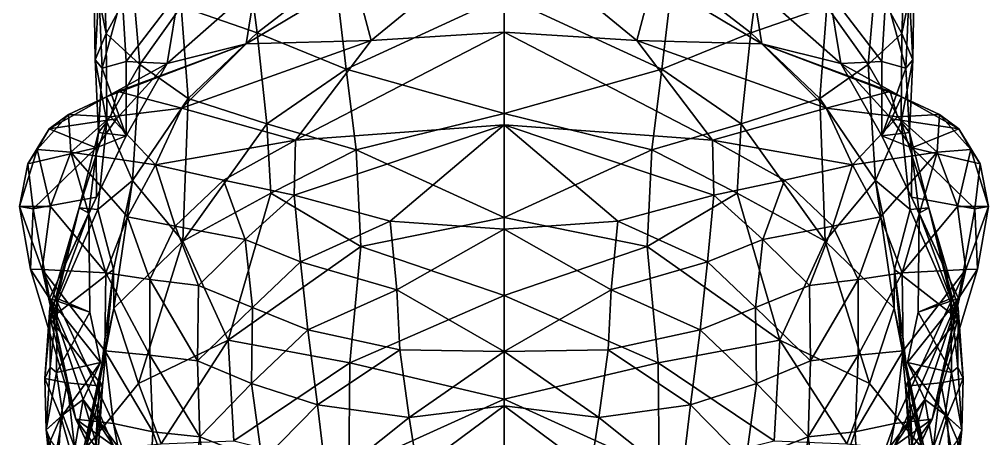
# Model space of a CAD drawing. Extents: x -1.6 to 1.6, y -9.4 to 16.4.
# Drawn here: x -0.294 to 0.294, y -8.883 to -8.629 of the extents above; entities that cross this region are included whole.
import ezdxf

# ---------------------------------------------------------------- set-up
doc = ezdxf.new("R2010")
doc.units = 0
doc.layers.add('DIPLODOC$LWO', color=1, linetype='CONTINUOUS')

msp = doc.modelspace()

# ---------------------------------------------------------------- linework, layer by layer
at = {"layer": 'DIPLODOC$LWO'}
for points in [[(-0.09047, -8.60418, 8.97011), (0, -8.57554, 8.91223), (-0.0805, -8.6416, 8.93627)], [(0, -8.63651, 8.89728), (-0.0805, -8.6416, 8.93627), (0, -8.57554, 8.91223)], [(0, -8.57554, 8.91223), (0.09047, -8.60418, 8.97011), (0.0805, -8.6416, 8.93627)], [(0.0805, -8.6416, 8.93627), (0, -8.63651, 8.89728), (0, -8.57554, 8.91223)], [(-0.19569, -8.62095, 9.33111), (-0.1496, -8.6369, 9.3812), (-0.1569, -8.58115, 9.3777)], [(-0.1569, -8.58115, 9.3777), (-0.1496, -8.6369, 9.3812), (-0.10245, -8.60057, 9.4181)], [(0.1496, -8.6369, 9.3812), (0.1569, -8.58115, 9.3777), (0.10245, -8.60057, 9.4181)], [(0.1496, -8.6369, 9.3812), (0.19569, -8.62095, 9.33111), (0.1569, -8.58115, 9.3777)], [(-0.24276, -8.59711, 9.25503), (-0.24864, -8.60086, 9.21632), (-0.24117, -8.63735, 9.23534)], [(-0.24276, -8.59711, 9.25503), (-0.24117, -8.63735, 9.23534), (-0.22495, -8.6076, 9.28837)], [(-0.1496, -8.6369, 9.3812), (-0.09561, -8.65886, 9.4215), (-0.10245, -8.60057, 9.4181)], [(-0.10245, -8.60057, 9.4181), (-0.09561, -8.65886, 9.4215), (0, -8.61469, 9.44624)], [(0.09561, -8.65886, 9.4215), (0.10245, -8.60057, 9.4181), (0, -8.61469, 9.44624)], [(0.09561, -8.65886, 9.4215), (0.1496, -8.6369, 9.3812), (0.10245, -8.60057, 9.4181)], [(0.24117, -8.63735, 9.23534), (0.24276, -8.59711, 9.25503), (0.22495, -8.6076, 9.28837)], [(0.24864, -8.60086, 9.21632), (0.24276, -8.59711, 9.25503), (0.24117, -8.63735, 9.23534)], [(-0.2479, -8.65315, 9.19035), (-0.24117, -8.63735, 9.23534), (-0.24864, -8.60086, 9.21632)], [(-0.24864, -8.60086, 9.21632), (-0.24567, -8.61152, 9.17125), (-0.2479, -8.65315, 9.19035)], [(-0.15072, -8.60826, 9.01284), (-0.09047, -8.60418, 8.97011), (-0.15635, -8.64353, 8.98093)], [(-0.0805, -8.6416, 8.93627), (-0.15635, -8.64353, 8.98093), (-0.09047, -8.60418, 8.97011)], [(0.15635, -8.64353, 8.98093), (0.0805, -8.6416, 8.93627), (0.09047, -8.60418, 8.97011)], [(0.09047, -8.60418, 8.97011), (0.15072, -8.60826, 9.01284), (0.15635, -8.64353, 8.98093)], [(0.24117, -8.63735, 9.23534), (0.2479, -8.65315, 9.19035), (0.24864, -8.60086, 9.21632)], [(0.24567, -8.61152, 9.17125), (0.24864, -8.60086, 9.21632), (0.2479, -8.65315, 9.19035)], [(-0.2436, -8.65835, 9.14646), (-0.2479, -8.65315, 9.19035), (-0.24567, -8.61152, 9.17125)], [(-0.24567, -8.61152, 9.17125), (-0.23145, -8.61407, 9.12729), (-0.2436, -8.65835, 9.14646)], [(-0.24117, -8.63735, 9.23534), (-0.22065, -8.6561, 9.27614), (-0.22495, -8.6076, 9.28837)], [(-0.22495, -8.6076, 9.28837), (-0.22065, -8.6561, 9.27614), (-0.19569, -8.62095, 9.33111)], [(-0.19701, -8.61245, 9.06806), (-0.15072, -8.60826, 9.01284), (-0.20412, -8.65538, 9.04587)], [(-0.15635, -8.64353, 8.98093), (-0.20412, -8.65538, 9.04587), (-0.15072, -8.60826, 9.01284)], [(0.15072, -8.60826, 9.01284), (0.19701, -8.61245, 9.06806), (0.20412, -8.65538, 9.04587)], [(0.20412, -8.65538, 9.04587), (0.15635, -8.64353, 8.98093), (0.15072, -8.60826, 9.01284)], [(0.22065, -8.6561, 9.27614), (0.22495, -8.6076, 9.28837), (0.19569, -8.62095, 9.33111)], [(0.22065, -8.6561, 9.27614), (0.24117, -8.63735, 9.23534), (0.22495, -8.6076, 9.28837)], [(0.23145, -8.61407, 9.12729), (0.24567, -8.61152, 9.17125), (0.2436, -8.65835, 9.14646)], [(0.2479, -8.65315, 9.19035), (0.2436, -8.65835, 9.14646), (0.24567, -8.61152, 9.17125)], [(-0.22908, -8.65424, 9.10487), (-0.2436, -8.65835, 9.14646), (-0.23145, -8.61407, 9.12729)], [(-0.23145, -8.61407, 9.12729), (-0.19701, -8.61245, 9.06806), (-0.22908, -8.65424, 9.10487)], [(-0.20412, -8.65538, 9.04587), (-0.22908, -8.65424, 9.10487), (-0.19701, -8.61245, 9.06806)], [(-0.09561, -8.65886, 9.4215), (0, -8.6858, 9.45285), (0, -8.61469, 9.44624)], [(0, -8.6858, 9.45285), (0.09561, -8.65886, 9.4215), (0, -8.61469, 9.44624)], [(0.19701, -8.61245, 9.06806), (0.23145, -8.61407, 9.12729), (0.22908, -8.65424, 9.10487)], [(0.22908, -8.65424, 9.10487), (0.20412, -8.65538, 9.04587), (0.19701, -8.61245, 9.06806)], [(0.2436, -8.65835, 9.14646), (0.22908, -8.65424, 9.10487), (0.23145, -8.61407, 9.12729)], [(-0.22065, -8.6561, 9.27614), (-0.19146, -8.67661, 9.32854), (-0.19569, -8.62095, 9.33111)], [(-0.19569, -8.62095, 9.33111), (-0.19146, -8.67661, 9.32854), (-0.1496, -8.6369, 9.3812)], [(0.19146, -8.67661, 9.32854), (0.19569, -8.62095, 9.33111), (0.1496, -8.6369, 9.3812)], [(0.19146, -8.67661, 9.32854), (0.22065, -8.6561, 9.27614), (0.19569, -8.62095, 9.33111)], [(-0.24117, -8.63735, 9.23534), (-0.2479, -8.65315, 9.19035), (-0.24066, -8.69083, 9.21633)], [(-0.24117, -8.63735, 9.23534), (-0.24066, -8.69083, 9.21633), (-0.22065, -8.6561, 9.27614)], [(-0.15635, -8.64353, 8.98093), (-0.0805, -8.6416, 8.93627), (-0.19521, -8.68251, 8.92759)], [(-0.12638, -8.70192, 8.89357), (-0.19521, -8.68251, 8.92759), (-0.0805, -8.6416, 8.93627)], [(-0.19146, -8.67661, 9.32854), (-0.14376, -8.6921, 9.38561), (-0.1496, -8.6369, 9.3812)], [(-0.1496, -8.6369, 9.3812), (-0.14376, -8.6921, 9.38561), (-0.09561, -8.65886, 9.4215)], [(-0.0805, -8.6416, 8.93627), (0, -8.63651, 8.89728), (-0.12638, -8.70192, 8.89357)], [(0, -8.69263, 8.90328), (-0.12638, -8.70192, 8.89357), (0, -8.63651, 8.89728)], [(0, -8.63651, 8.89728), (0.0805, -8.6416, 8.93627), (0.12638, -8.70192, 8.89357)], [(0.12638, -8.70192, 8.89357), (0, -8.69263, 8.90328), (0, -8.63651, 8.89728)], [(0.0805, -8.6416, 8.93627), (0.15635, -8.64353, 8.98093), (0.19521, -8.68251, 8.92759)], [(0.19521, -8.68251, 8.92759), (0.12638, -8.70192, 8.89357), (0.0805, -8.6416, 8.93627)], [(0.14376, -8.6921, 9.38561), (0.1496, -8.6369, 9.3812), (0.09561, -8.65886, 9.4215)], [(0.14376, -8.6921, 9.38561), (0.19146, -8.67661, 9.32854), (0.1496, -8.6369, 9.3812)], [(0.24066, -8.69083, 9.21633), (0.24117, -8.63735, 9.23534), (0.22065, -8.6561, 9.27614)], [(0.2479, -8.65315, 9.19035), (0.24117, -8.63735, 9.23534), (0.24066, -8.69083, 9.21633)], [(-0.20412, -8.65538, 9.04587), (-0.15635, -8.64353, 8.98093), (-0.24084, -8.67567, 9.0169)], [(-0.23403, -8.67238, 8.97083), (-0.24084, -8.67567, 9.0169), (-0.15635, -8.64353, 8.98093)], [(-0.19521, -8.68251, 8.92759), (-0.23403, -8.67238, 8.97083), (-0.15635, -8.64353, 8.98093)], [(0.15635, -8.64353, 8.98093), (0.20412, -8.65538, 9.04587), (0.24084, -8.67567, 9.0169)], [(0.23403, -8.67238, 8.97083), (0.19521, -8.68251, 8.92759), (0.15635, -8.64353, 8.98093)], [(0.24084, -8.67567, 9.0169), (0.23403, -8.67238, 8.97083), (0.15635, -8.64353, 8.98093)], [(-0.24583, -8.69737, 9.16564), (-0.24066, -8.69083, 9.21633), (-0.2479, -8.65315, 9.19035)], [(-0.2479, -8.65315, 9.19035), (-0.2436, -8.65835, 9.14646), (-0.24583, -8.69737, 9.16564)], [(0.24066, -8.69083, 9.21633), (0.24583, -8.69737, 9.16564), (0.2479, -8.65315, 9.19035)], [(0.2436, -8.65835, 9.14646), (0.2479, -8.65315, 9.19035), (0.24583, -8.69737, 9.16564)], [(-0.22893, -8.69935, 9.11021), (-0.24583, -8.69737, 9.16564), (-0.2436, -8.65835, 9.14646)], [(-0.2436, -8.65835, 9.14646), (-0.22908, -8.65424, 9.10487), (-0.22893, -8.69935, 9.11021)], [(-0.24084, -8.67567, 9.0169), (-0.23491, -8.68904, 9.05986), (-0.20412, -8.65538, 9.04587)], [(-0.24066, -8.69083, 9.21633), (-0.22509, -8.7263, 9.26954), (-0.22065, -8.6561, 9.27614)], [(-0.23491, -8.68904, 9.05986), (-0.22893, -8.69935, 9.11021), (-0.20412, -8.65538, 9.04587)], [(-0.22908, -8.65424, 9.10487), (-0.20412, -8.65538, 9.04587), (-0.22893, -8.69935, 9.11021)], [(-0.22065, -8.6561, 9.27614), (-0.22509, -8.7263, 9.26954), (-0.19146, -8.67661, 9.32854)], [(-0.14376, -8.6921, 9.38561), (-0.08951, -8.70782, 9.42428), (-0.09561, -8.65886, 9.4215)], [(-0.09561, -8.65886, 9.4215), (-0.08951, -8.70782, 9.42428), (0, -8.6858, 9.45285)], [(0.08951, -8.70782, 9.42428), (0.09561, -8.65886, 9.4215), (0, -8.6858, 9.45285)], [(0.08951, -8.70782, 9.42428), (0.14376, -8.6921, 9.38561), (0.09561, -8.65886, 9.4215)], [(0.22509, -8.7263, 9.26954), (0.22065, -8.6561, 9.27614), (0.19146, -8.67661, 9.32854)], [(0.20412, -8.65538, 9.04587), (0.22908, -8.65424, 9.10487), (0.22893, -8.69935, 9.11021)], [(0.23491, -8.68904, 9.05986), (0.24084, -8.67567, 9.0169), (0.20412, -8.65538, 9.04587)], [(0.22893, -8.69935, 9.11021), (0.23491, -8.68904, 9.05986), (0.20412, -8.65538, 9.04587)], [(0.22509, -8.7263, 9.26954), (0.24066, -8.69083, 9.21633), (0.22065, -8.6561, 9.27614)], [(0.22908, -8.65424, 9.10487), (0.2436, -8.65835, 9.14646), (0.22893, -8.69935, 9.11021)], [(0.24583, -8.69737, 9.16564), (0.22893, -8.69935, 9.11021), (0.2436, -8.65835, 9.14646)], [(-0.26406, -8.68631, 8.98394), (-0.27573, -8.69507, 9.03679), (-0.24084, -8.67567, 9.0169)], [(-0.27573, -8.69507, 9.03679), (-0.23491, -8.68904, 9.05986), (-0.24084, -8.67567, 9.0169)], [(-0.23403, -8.67238, 8.97083), (-0.26406, -8.68631, 8.98394), (-0.24084, -8.67567, 9.0169)], [(-0.23403, -8.67238, 8.97083), (-0.23859, -8.68775, 8.93591), (-0.26406, -8.68631, 8.98394)], [(-0.23859, -8.68775, 8.93591), (-0.23403, -8.67238, 8.97083), (-0.19521, -8.68251, 8.92759)], [(-0.22509, -8.7263, 9.26954), (-0.19464, -8.76313, 9.34387), (-0.19146, -8.67661, 9.32854)], [(-0.19146, -8.67661, 9.32854), (-0.19464, -8.76313, 9.34387), (-0.14376, -8.6921, 9.38561)], [(0.19464, -8.76313, 9.34387), (0.19146, -8.67661, 9.32854), (0.14376, -8.6921, 9.38561)], [(0.19464, -8.76313, 9.34387), (0.22509, -8.7263, 9.26954), (0.19146, -8.67661, 9.32854)], [(0.23403, -8.67238, 8.97083), (0.23859, -8.68775, 8.93591), (0.19521, -8.68251, 8.92759)], [(0.26406, -8.68631, 8.98394), (0.23403, -8.67238, 8.97083), (0.24084, -8.67567, 9.0169)], [(0.23859, -8.68775, 8.93591), (0.23403, -8.67238, 8.97083), (0.26406, -8.68631, 8.98394)], [(0.23491, -8.68904, 9.05986), (0.27573, -8.69507, 9.03679), (0.24084, -8.67567, 9.0169)], [(0.27573, -8.69507, 9.03679), (0.26406, -8.68631, 8.98394), (0.24084, -8.67567, 9.0169)], [(-0.19521, -8.68251, 8.92759), (-0.21132, -8.7168, 8.88104), (-0.23859, -8.68775, 8.93591)], [(-0.19521, -8.68251, 8.92759), (-0.12638, -8.70192, 8.89357), (-0.21132, -8.7168, 8.88104)], [(0.12638, -8.70192, 8.89357), (0.19521, -8.68251, 8.92759), (0.21132, -8.7168, 8.88104)], [(0.21132, -8.7168, 8.88104), (0.19521, -8.68251, 8.92759), (0.23859, -8.68775, 8.93591)], [(-0.28297, -8.70763, 9.0007), (-0.26406, -8.68631, 8.98394), (-0.26262, -8.70919, 8.94878)], [(-0.28297, -8.70763, 9.0007), (-0.27573, -8.69507, 9.03679), (-0.26406, -8.68631, 8.98394)], [(-0.26406, -8.68631, 8.98394), (-0.23859, -8.68775, 8.93591), (-0.26262, -8.70919, 8.94878)], [(-0.26262, -8.70919, 8.94878), (-0.23859, -8.68775, 8.93591), (-0.21132, -8.7168, 8.88104)], [(-0.08951, -8.70782, 9.42428), (0, -8.74872, 9.4573), (0, -8.6858, 9.45285)], [(0, -8.74872, 9.4573), (0.08951, -8.70782, 9.42428), (0, -8.6858, 9.45285)], [(0.23859, -8.68775, 8.93591), (0.26262, -8.70919, 8.94878), (0.21132, -8.7168, 8.88104)], [(0.23859, -8.68775, 8.93591), (0.26406, -8.68631, 8.98394), (0.26262, -8.70919, 8.94878)], [(0.26406, -8.68631, 8.98394), (0.28297, -8.70763, 9.0007), (0.26262, -8.70919, 8.94878)], [(0.27573, -8.69507, 9.03679), (0.28297, -8.70763, 9.0007), (0.26406, -8.68631, 8.98394)], [(-0.23491, -8.68904, 9.05986), (-0.27573, -8.69507, 9.03679), (-0.24723, -8.70663, 9.07654)], [(-0.24617, -8.74399, 9.22109), (-0.24066, -8.69083, 9.21633), (-0.25751, -8.74299, 9.18085)], [(-0.24066, -8.69083, 9.21633), (-0.24583, -8.69737, 9.16564), (-0.25751, -8.74299, 9.18085)], [(-0.23491, -8.68904, 9.05986), (-0.24723, -8.70663, 9.07654), (-0.22893, -8.69935, 9.11021)], [(-0.22509, -8.7263, 9.26954), (-0.24066, -8.69083, 9.21633), (-0.24617, -8.74399, 9.22109)], [(-0.19464, -8.76313, 9.34387), (-0.14141, -8.73406, 9.39633), (-0.14376, -8.6921, 9.38561)], [(-0.14376, -8.6921, 9.38561), (-0.14141, -8.73406, 9.39633), (-0.08951, -8.70782, 9.42428)], [(-0.06896, -8.75104, 8.8934), (-0.12719, -8.73527, 8.85826), (0, -8.69263, 8.90328)], [(-0.12638, -8.70192, 8.89357), (0, -8.69263, 8.90328), (-0.12719, -8.73527, 8.85826)], [(0, -8.75589, 8.88693), (-0.06896, -8.75104, 8.8934), (0, -8.69263, 8.90328)], [(0.06896, -8.75104, 8.8934), (0, -8.75589, 8.88693), (0, -8.69263, 8.90328)], [(0.12719, -8.73527, 8.85826), (0.06896, -8.75104, 8.8934), (0, -8.69263, 8.90328)], [(0, -8.69263, 8.90328), (0.12638, -8.70192, 8.89357), (0.12719, -8.73527, 8.85826)], [(0.14141, -8.73406, 9.39633), (0.14376, -8.6921, 9.38561), (0.08951, -8.70782, 9.42428)], [(0.14141, -8.73406, 9.39633), (0.19464, -8.76313, 9.34387), (0.14376, -8.6921, 9.38561)], [(0.24066, -8.69083, 9.21633), (0.22509, -8.7263, 9.26954), (0.24617, -8.74399, 9.22109)], [(0.24723, -8.70663, 9.07654), (0.23491, -8.68904, 9.05986), (0.22893, -8.69935, 9.11021)], [(0.27573, -8.69507, 9.03679), (0.23491, -8.68904, 9.05986), (0.24723, -8.70663, 9.07654)], [(0.24066, -8.69083, 9.21633), (0.24617, -8.74399, 9.22109), (0.25751, -8.74299, 9.18085)], [(0.24583, -8.69737, 9.16564), (0.24066, -8.69083, 9.21633), (0.25751, -8.74299, 9.18085)], [(-0.27573, -8.69507, 9.03679), (-0.28297, -8.70763, 9.0007), (-0.28864, -8.71619, 9.05071)], [(-0.24723, -8.70663, 9.07654), (-0.27573, -8.69507, 9.03679), (-0.28864, -8.71619, 9.05071)], [(-0.25751, -8.74299, 9.18085), (-0.24583, -8.69737, 9.16564), (-0.25165, -8.74607, 9.13585)], [(-0.24583, -8.69737, 9.16564), (-0.22893, -8.69935, 9.11021), (-0.25165, -8.74607, 9.13585)], [(-0.22893, -8.69935, 9.11021), (-0.24705, -8.73652, 9.10389), (-0.25165, -8.74607, 9.13585)], [(-0.24723, -8.70663, 9.07654), (-0.24705, -8.73652, 9.10389), (-0.22893, -8.69935, 9.11021)], [(0.22893, -8.69935, 9.11021), (0.24583, -8.69737, 9.16564), (0.25165, -8.74607, 9.13585)], [(0.24705, -8.73652, 9.10389), (0.24723, -8.70663, 9.07654), (0.22893, -8.69935, 9.11021)], [(0.24705, -8.73652, 9.10389), (0.22893, -8.69935, 9.11021), (0.25165, -8.74607, 9.13585)], [(0.24583, -8.69737, 9.16564), (0.25751, -8.74299, 9.18085), (0.25165, -8.74607, 9.13585)], [(0.27573, -8.69507, 9.03679), (0.24723, -8.70663, 9.07654), (0.28864, -8.71619, 9.05071)], [(0.28297, -8.70763, 9.0007), (0.27573, -8.69507, 9.03679), (0.28864, -8.71619, 9.05071)], [(-0.17007, -8.72625, 8.86485), (-0.21132, -8.7168, 8.88104), (-0.12638, -8.70192, 8.89357)], [(-0.12719, -8.73527, 8.85826), (-0.17007, -8.72625, 8.86485), (-0.12638, -8.70192, 8.89357)], [(0.17007, -8.72625, 8.86485), (0.12719, -8.73527, 8.85826), (0.12638, -8.70192, 8.89357)], [(0.21132, -8.7168, 8.88104), (0.17007, -8.72625, 8.86485), (0.12638, -8.70192, 8.89357)], [(-0.28297, -8.70763, 9.0007), (-0.29374, -8.74213, 9.00344), (-0.28864, -8.71619, 9.05071)], [(-0.28297, -8.70763, 9.0007), (-0.27495, -8.74206, 8.94802), (-0.29374, -8.74213, 9.00344)], [(-0.28529, -8.74353, 9.06864), (-0.24723, -8.70663, 9.07654), (-0.28864, -8.71619, 9.05071)], [(-0.24705, -8.73652, 9.10389), (-0.24723, -8.70663, 9.07654), (-0.28529, -8.74353, 9.06864)], [(-0.27495, -8.74206, 8.94802), (-0.28297, -8.70763, 9.0007), (-0.26262, -8.70919, 8.94878)], [(-0.26262, -8.70919, 8.94878), (-0.24132, -8.78238, 8.90015), (-0.27495, -8.74206, 8.94802)], [(-0.24132, -8.78238, 8.90015), (-0.26262, -8.70919, 8.94878), (-0.22826, -8.74834, 8.88756)], [(-0.21132, -8.7168, 8.88104), (-0.22826, -8.74834, 8.88756), (-0.26262, -8.70919, 8.94878)], [(-0.14141, -8.73406, 9.39633), (-0.08675, -8.76631, 9.42747), (-0.08951, -8.70782, 9.42428)], [(-0.08951, -8.70782, 9.42428), (-0.08675, -8.76631, 9.42747), (0, -8.74872, 9.4573)], [(0.08675, -8.76631, 9.42747), (0.08951, -8.70782, 9.42428), (0, -8.74872, 9.4573)], [(0.08675, -8.76631, 9.42747), (0.14141, -8.73406, 9.39633), (0.08951, -8.70782, 9.42428)], [(0.22826, -8.74834, 8.88756), (0.21132, -8.7168, 8.88104), (0.26262, -8.70919, 8.94878)], [(0.26262, -8.70919, 8.94878), (0.24132, -8.78238, 8.90015), (0.22826, -8.74834, 8.88756)], [(0.24132, -8.78238, 8.90015), (0.26262, -8.70919, 8.94878), (0.27495, -8.74206, 8.94802)], [(0.24723, -8.70663, 9.07654), (0.24705, -8.73652, 9.10389), (0.28529, -8.74353, 9.06864)], [(0.24723, -8.70663, 9.07654), (0.28529, -8.74353, 9.06864), (0.28864, -8.71619, 9.05071)], [(0.28297, -8.70763, 9.0007), (0.27495, -8.74206, 8.94802), (0.26262, -8.70919, 8.94878)], [(0.27495, -8.74206, 8.94802), (0.28297, -8.70763, 9.0007), (0.29374, -8.74213, 9.00344)], [(0.29374, -8.74213, 9.00344), (0.28297, -8.70763, 9.0007), (0.28864, -8.71619, 9.05071)], [(-0.29374, -8.74213, 9.00344), (-0.28529, -8.74353, 9.06864), (-0.28864, -8.71619, 9.05071)], [(-0.19938, -8.75405, 8.86625), (-0.22826, -8.74834, 8.88756), (-0.21132, -8.7168, 8.88104)], [(-0.17007, -8.72625, 8.86485), (-0.19938, -8.75405, 8.86625), (-0.21132, -8.7168, 8.88104)], [(0.19938, -8.75405, 8.86625), (0.17007, -8.72625, 8.86485), (0.21132, -8.7168, 8.88104)], [(0.22826, -8.74834, 8.88756), (0.19938, -8.75405, 8.86625), (0.21132, -8.7168, 8.88104)], [(0.28529, -8.74353, 9.06864), (0.29374, -8.74213, 9.00344), (0.28864, -8.71619, 9.05071)], [(-0.23661, -8.78035, 9.24874), (-0.22509, -8.7263, 9.26954), (-0.24617, -8.74399, 9.22109)], [(-0.23657, -8.80383, 9.30205), (-0.22509, -8.7263, 9.26954), (-0.23661, -8.78035, 9.24874)], [(-0.23657, -8.80383, 9.30205), (-0.19464, -8.76313, 9.34387), (-0.22509, -8.7263, 9.26954)], [(-0.17007, -8.72625, 8.86485), (-0.15683, -8.76203, 8.85397), (-0.19938, -8.75405, 8.86625)], [(-0.15683, -8.76203, 8.85397), (-0.17007, -8.72625, 8.86485), (-0.12719, -8.73527, 8.85826)], [(0.17007, -8.72625, 8.86485), (0.15683, -8.76203, 8.85397), (0.12719, -8.73527, 8.85826)], [(0.15683, -8.76203, 8.85397), (0.17007, -8.72625, 8.86485), (0.19938, -8.75405, 8.86625)], [(0.19464, -8.76313, 9.34387), (0.23657, -8.80383, 9.30205), (0.22509, -8.7263, 9.26954)], [(0.22509, -8.7263, 9.26954), (0.23661, -8.78035, 9.24874), (0.24617, -8.74399, 9.22109)], [(0.22509, -8.7263, 9.26954), (0.23657, -8.80383, 9.30205), (0.23661, -8.78035, 9.24874)], [(-0.16729, -8.82305, 9.3901), (-0.14141, -8.73406, 9.39633), (-0.19464, -8.76313, 9.34387)], [(-0.14141, -8.73406, 9.39633), (-0.16729, -8.82305, 9.3901), (-0.08675, -8.76631, 9.42747)], [(-0.12327, -8.77557, 8.84721), (-0.15683, -8.76203, 8.85397), (-0.12719, -8.73527, 8.85826)], [(-0.06896, -8.75104, 8.8934), (-0.12327, -8.77557, 8.84721), (-0.12719, -8.73527, 8.85826)], [(0.12327, -8.77557, 8.84721), (0.06896, -8.75104, 8.8934), (0.12719, -8.73527, 8.85826)], [(0.16729, -8.82305, 9.3901), (0.14141, -8.73406, 9.39633), (0.08675, -8.76631, 9.42747)], [(0.15683, -8.76203, 8.85397), (0.12327, -8.77557, 8.84721), (0.12719, -8.73527, 8.85826)], [(0.14141, -8.73406, 9.39633), (0.16729, -8.82305, 9.3901), (0.19464, -8.76313, 9.34387)], [(-0.24705, -8.73652, 9.10389), (-0.28529, -8.74353, 9.06864), (-0.27554, -8.79792, 9.09745)], [(-0.27554, -8.79792, 9.09745), (-0.25165, -8.74607, 9.13585), (-0.24705, -8.73652, 9.10389)], [(0.28529, -8.74353, 9.06864), (0.24705, -8.73652, 9.10389), (0.27554, -8.79792, 9.09745)], [(0.25165, -8.74607, 9.13585), (0.27554, -8.79792, 9.09745), (0.24705, -8.73652, 9.10389)], [(-0.29374, -8.74213, 9.00344), (-0.27495, -8.74206, 8.94802), (-0.27986, -8.78029, 8.9537)], [(-0.28709, -8.78015, 9.02721), (-0.29374, -8.74213, 9.00344), (-0.27986, -8.78029, 8.9537)], [(-0.28529, -8.74353, 9.06864), (-0.29374, -8.74213, 9.00344), (-0.28709, -8.78015, 9.02721)], [(-0.28529, -8.74353, 9.06864), (-0.28709, -8.78015, 9.02721), (-0.27554, -8.79792, 9.09745)], [(-0.27986, -8.78029, 8.9537), (-0.27495, -8.74206, 8.94802), (-0.24132, -8.78238, 8.90015)], [(-0.25101, -8.80614, 9.14064), (-0.25165, -8.74607, 9.13585), (-0.27554, -8.79792, 9.09745)], [(-0.27077, -8.79785, 9.1685), (-0.27535, -8.80361, 9.19007), (-0.25751, -8.74299, 9.18085)], [(-0.27512, -8.81028, 9.21336), (-0.25751, -8.74299, 9.18085), (-0.27535, -8.80361, 9.19007)], [(-0.24617, -8.74399, 9.22109), (-0.25751, -8.74299, 9.18085), (-0.27512, -8.81028, 9.21336)], [(-0.23661, -8.78035, 9.24874), (-0.24617, -8.74399, 9.22109), (-0.27512, -8.81028, 9.21336)], [(-0.25751, -8.74299, 9.18085), (-0.25165, -8.74607, 9.13585), (-0.27077, -8.79785, 9.1685)], [(-0.25101, -8.80614, 9.14064), (-0.27077, -8.79785, 9.1685), (-0.25165, -8.74607, 9.13585)], [(0.24617, -8.74399, 9.22109), (0.23661, -8.78035, 9.24874), (0.27512, -8.81028, 9.21336)], [(0.27495, -8.74206, 8.94802), (0.27986, -8.78029, 8.9537), (0.24132, -8.78238, 8.90015)], [(0.25751, -8.74299, 9.18085), (0.24617, -8.74399, 9.22109), (0.27512, -8.81028, 9.21336)], [(0.25165, -8.74607, 9.13585), (0.25101, -8.80614, 9.14064), (0.27554, -8.79792, 9.09745)], [(0.27077, -8.79785, 9.1685), (0.25101, -8.80614, 9.14064), (0.25165, -8.74607, 9.13585)], [(0.25165, -8.74607, 9.13585), (0.25751, -8.74299, 9.18085), (0.27077, -8.79785, 9.1685)], [(0.27535, -8.80361, 9.19007), (0.27077, -8.79785, 9.1685), (0.25751, -8.74299, 9.18085)], [(0.25751, -8.74299, 9.18085), (0.27512, -8.81028, 9.21336), (0.27535, -8.80361, 9.19007)], [(0.27495, -8.74206, 8.94802), (0.29374, -8.74213, 9.00344), (0.27986, -8.78029, 8.9537)], [(0.28709, -8.78015, 9.02721), (0.28529, -8.74353, 9.06864), (0.27554, -8.79792, 9.09745)], [(0.29374, -8.74213, 9.00344), (0.28709, -8.78015, 9.02721), (0.27986, -8.78029, 8.9537)], [(0.29374, -8.74213, 9.00344), (0.28529, -8.74353, 9.06864), (0.28709, -8.78015, 9.02721)], [(-0.22826, -8.74834, 8.88756), (-0.21458, -8.78633, 8.87508), (-0.24132, -8.78238, 8.90015)], [(-0.21458, -8.78633, 8.87508), (-0.22826, -8.74834, 8.88756), (-0.19938, -8.75405, 8.86625)], [(-0.06896, -8.75104, 8.8934), (-0.06486, -8.79256, 8.88609), (-0.12327, -8.77557, 8.84721)], [(-0.08675, -8.76631, 9.42747), (0, -8.79601, 9.45771), (0, -8.74872, 9.4573)], [(-0.06486, -8.79256, 8.88609), (-0.06896, -8.75104, 8.8934), (0, -8.75589, 8.88693)], [(0, -8.79601, 9.45771), (0.08675, -8.76631, 9.42747), (0, -8.74872, 9.4573)], [(0.06896, -8.75104, 8.8934), (0.06486, -8.79256, 8.88609), (0, -8.75589, 8.88693)], [(0.06486, -8.79256, 8.88609), (0.06896, -8.75104, 8.8934), (0.12327, -8.77557, 8.84721)], [(0.22826, -8.74834, 8.88756), (0.21458, -8.78633, 8.87508), (0.19938, -8.75405, 8.86625)], [(0.21458, -8.78633, 8.87508), (0.22826, -8.74834, 8.88756), (0.24132, -8.78238, 8.90015)], [(-0.21458, -8.78633, 8.87508), (-0.19938, -8.75405, 8.86625), (-0.18524, -8.79002, 8.85738)], [(-0.19938, -8.75405, 8.86625), (-0.15683, -8.76203, 8.85397), (-0.18524, -8.79002, 8.85738)], [(0, -8.83009, 8.87618), (-0.06486, -8.79256, 8.88609), (0, -8.75589, 8.88693)], [(0.06486, -8.79256, 8.88609), (0, -8.83009, 8.87618), (0, -8.75589, 8.88693)], [(0.15683, -8.76203, 8.85397), (0.19938, -8.75405, 8.86625), (0.18524, -8.79002, 8.85738)], [(0.19938, -8.75405, 8.86625), (0.21458, -8.78633, 8.87508), (0.18524, -8.79002, 8.85738)], [(-0.2215, -8.84943, 9.36099), (-0.19464, -8.76313, 9.34387), (-0.23657, -8.80383, 9.30205)], [(-0.16729, -8.82305, 9.3901), (-0.19464, -8.76313, 9.34387), (-0.2215, -8.84943, 9.36099)], [(-0.15683, -8.76203, 8.85397), (-0.15243, -8.80337, 8.84676), (-0.18524, -8.79002, 8.85738)], [(-0.15243, -8.80337, 8.84676), (-0.15683, -8.76203, 8.85397), (-0.12327, -8.77557, 8.84721)], [(0.15683, -8.76203, 8.85397), (0.15243, -8.80337, 8.84676), (0.12327, -8.77557, 8.84721)], [(0.15243, -8.80337, 8.84676), (0.15683, -8.76203, 8.85397), (0.18524, -8.79002, 8.85738)], [(0.19464, -8.76313, 9.34387), (0.16729, -8.82305, 9.3901), (0.2215, -8.84943, 9.36099)], [(0.19464, -8.76313, 9.34387), (0.2215, -8.84943, 9.36099), (0.23657, -8.80383, 9.30205)], [(-0.09345, -8.8369, 9.42836), (-0.08675, -8.76631, 9.42747), (-0.16729, -8.82305, 9.3901)], [(-0.08675, -8.76631, 9.42747), (-0.09345, -8.8369, 9.42836), (0, -8.79601, 9.45771)], [(0.09345, -8.8369, 9.42836), (0.08675, -8.76631, 9.42747), (0, -8.79601, 9.45771)], [(0.08675, -8.76631, 9.42747), (0.09345, -8.8369, 9.42836), (0.16729, -8.82305, 9.3901)], [(-0.15243, -8.80337, 8.84676), (-0.12327, -8.77557, 8.84721), (-0.11891, -8.81682, 8.84201)], [(-0.12327, -8.77557, 8.84721), (-0.06486, -8.79256, 8.88609), (-0.11891, -8.81682, 8.84201)], [(0.06486, -8.79256, 8.88609), (0.12327, -8.77557, 8.84721), (0.11891, -8.81682, 8.84201)], [(0.12327, -8.77557, 8.84721), (0.15243, -8.80337, 8.84676), (0.11891, -8.81682, 8.84201)], [(-0.27986, -8.78029, 8.9537), (-0.25959, -8.87092, 9.0246), (-0.28709, -8.78015, 9.02721)], [(-0.27554, -8.79792, 9.09745), (-0.28709, -8.78015, 9.02721), (-0.25959, -8.87092, 9.0246)], [(-0.23668, -8.87365, 8.90841), (-0.27986, -8.78029, 8.9537), (-0.24189, -8.82954, 8.90279)], [(-0.24132, -8.78238, 8.90015), (-0.24189, -8.82954, 8.90279), (-0.27986, -8.78029, 8.9537)], [(-0.25959, -8.87092, 9.0246), (-0.27986, -8.78029, 8.9537), (-0.23668, -8.87365, 8.90841)], [(-0.24335, -8.85101, 9.25783), (-0.23661, -8.78035, 9.24874), (-0.27512, -8.81028, 9.21336)], [(-0.24491, -8.84783, 9.29374), (-0.23661, -8.78035, 9.24874), (-0.24335, -8.85101, 9.25783)], [(-0.24491, -8.84783, 9.29374), (-0.23657, -8.80383, 9.30205), (-0.23661, -8.78035, 9.24874)], [(-0.21477, -8.83212, 8.87936), (-0.24189, -8.82954, 8.90279), (-0.24132, -8.78238, 8.90015)], [(-0.21458, -8.78633, 8.87508), (-0.21477, -8.83212, 8.87936), (-0.24132, -8.78238, 8.90015)], [(0.21477, -8.83212, 8.87936), (0.21458, -8.78633, 8.87508), (0.24132, -8.78238, 8.90015)], [(0.24189, -8.82954, 8.90279), (0.21477, -8.83212, 8.87936), (0.24132, -8.78238, 8.90015)], [(0.23657, -8.80383, 9.30205), (0.24491, -8.84783, 9.29374), (0.23661, -8.78035, 9.24874)], [(0.23661, -8.78035, 9.24874), (0.24335, -8.85101, 9.25783), (0.27512, -8.81028, 9.21336)], [(0.23661, -8.78035, 9.24874), (0.24491, -8.84783, 9.29374), (0.24335, -8.85101, 9.25783)], [(0.27986, -8.78029, 8.9537), (0.23668, -8.87365, 8.90841), (0.24189, -8.82954, 8.90279)], [(0.27986, -8.78029, 8.9537), (0.25959, -8.87092, 9.0246), (0.23668, -8.87365, 8.90841)], [(0.24189, -8.82954, 8.90279), (0.24132, -8.78238, 8.90015), (0.27986, -8.78029, 8.9537)], [(0.25959, -8.87092, 9.0246), (0.27986, -8.78029, 8.9537), (0.28709, -8.78015, 9.02721)], [(0.28709, -8.78015, 9.02721), (0.27554, -8.79792, 9.09745), (0.25959, -8.87092, 9.0246)], [(-0.21458, -8.78633, 8.87508), (-0.18576, -8.83564, 8.85991), (-0.21477, -8.83212, 8.87936)], [(-0.18576, -8.83564, 8.85991), (-0.21458, -8.78633, 8.87508), (-0.18524, -8.79002, 8.85738)], [(0.21458, -8.78633, 8.87508), (0.18576, -8.83564, 8.85991), (0.18524, -8.79002, 8.85738)], [(0.18576, -8.83564, 8.85991), (0.21458, -8.78633, 8.87508), (0.21477, -8.83212, 8.87936)], [(-0.15243, -8.80337, 8.84676), (-0.18576, -8.83564, 8.85991), (-0.18524, -8.79002, 8.85738)], [(-0.06486, -8.79256, 8.88609), (-0.06304, -8.82898, 8.88036), (-0.11891, -8.81682, 8.84201)], [(-0.06304, -8.82898, 8.88036), (-0.06486, -8.79256, 8.88609), (0, -8.83009, 8.87618)], [(0.06486, -8.79256, 8.88609), (0.06304, -8.82898, 8.88036), (0, -8.83009, 8.87618)], [(0.06304, -8.82898, 8.88036), (0.06486, -8.79256, 8.88609), (0.11891, -8.81682, 8.84201)], [(0.18576, -8.83564, 8.85991), (0.15243, -8.80337, 8.84676), (0.18524, -8.79002, 8.85738)], [(-0.23672, -8.88712, 9.08131), (-0.27554, -8.79792, 9.09745), (-0.25959, -8.87092, 9.0246)], [(-0.23672, -8.88712, 9.08131), (-0.25505, -8.85918, 9.11806), (-0.27554, -8.79792, 9.09745)], [(-0.25505, -8.85918, 9.11806), (-0.24453, -8.83671, 9.13325), (-0.27554, -8.79792, 9.09745)], [(-0.24453, -8.83671, 9.13325), (-0.25101, -8.80614, 9.14064), (-0.27554, -8.79792, 9.09745)], [(-0.27509, -8.83943, 9.17605), (-0.27535, -8.80361, 9.19007), (-0.27077, -8.79785, 9.1685)], [(-0.27077, -8.79785, 9.1685), (-0.27119, -8.8427, 9.16311), (-0.27509, -8.83943, 9.17605)], [(-0.27119, -8.8427, 9.16311), (-0.27077, -8.79785, 9.1685), (-0.25101, -8.80614, 9.14064)], [(0, -8.85898, 9.44999), (0, -8.79601, 9.45771), (-0.09345, -8.8369, 9.42836)], [(0, -8.79601, 9.45771), (0, -8.85898, 9.44999), (0.09345, -8.8369, 9.42836)], [(0.27554, -8.79792, 9.09745), (0.23672, -8.88712, 9.08131), (0.25959, -8.87092, 9.0246)], [(0.25505, -8.85918, 9.11806), (0.23672, -8.88712, 9.08131), (0.27554, -8.79792, 9.09745)], [(0.24453, -8.83671, 9.13325), (0.25505, -8.85918, 9.11806), (0.27554, -8.79792, 9.09745)], [(0.25101, -8.80614, 9.14064), (0.24453, -8.83671, 9.13325), (0.27554, -8.79792, 9.09745)], [(0.27077, -8.79785, 9.1685), (0.27119, -8.8427, 9.16311), (0.25101, -8.80614, 9.14064)], [(0.27119, -8.8427, 9.16311), (0.27077, -8.79785, 9.1685), (0.27509, -8.83943, 9.17605)], [(0.27535, -8.80361, 9.19007), (0.27509, -8.83943, 9.17605), (0.27077, -8.79785, 9.1685)], [(-0.27535, -8.80361, 9.19007), (-0.27836, -8.84638, 9.19906), (-0.27512, -8.81028, 9.21336)], [(-0.27535, -8.80361, 9.19007), (-0.27509, -8.83943, 9.17605), (-0.27836, -8.84638, 9.19906)], [(-0.24453, -8.83671, 9.13325), (-0.27119, -8.8427, 9.16311), (-0.25101, -8.80614, 9.14064)], [(-0.25514, -8.8907, 9.36643), (-0.2215, -8.84943, 9.36099), (-0.23657, -8.80383, 9.30205)], [(-0.25514, -8.8907, 9.36643), (-0.23657, -8.80383, 9.30205), (-0.24491, -8.84783, 9.29374)], [(-0.15243, -8.80337, 8.84676), (-0.15307, -8.84934, 8.84928), (-0.18576, -8.83564, 8.85991)], [(-0.15307, -8.84934, 8.84928), (-0.15243, -8.80337, 8.84676), (-0.11891, -8.81682, 8.84201)], [(0.15243, -8.80337, 8.84676), (0.15307, -8.84934, 8.84928), (0.11891, -8.81682, 8.84201)], [(0.15307, -8.84934, 8.84928), (0.15243, -8.80337, 8.84676), (0.18576, -8.83564, 8.85991)], [(0.2215, -8.84943, 9.36099), (0.25514, -8.8907, 9.36643), (0.23657, -8.80383, 9.30205)], [(0.23657, -8.80383, 9.30205), (0.25514, -8.8907, 9.36643), (0.24491, -8.84783, 9.29374)], [(0.27119, -8.8427, 9.16311), (0.24453, -8.83671, 9.13325), (0.25101, -8.80614, 9.14064)], [(0.27509, -8.83943, 9.17605), (0.27535, -8.80361, 9.19007), (0.27836, -8.84638, 9.19906)], [(0.27836, -8.84638, 9.19906), (0.27535, -8.80361, 9.19007), (0.27512, -8.81028, 9.21336)], [(-0.27836, -8.84638, 9.19906), (-0.26471, -8.84903, 9.22067), (-0.27512, -8.81028, 9.21336)], [(-0.27512, -8.81028, 9.21336), (-0.26471, -8.84903, 9.22067), (-0.24335, -8.85101, 9.25783)], [(0.26471, -8.84903, 9.22067), (0.27512, -8.81028, 9.21336), (0.24335, -8.85101, 9.25783)], [(0.26471, -8.84903, 9.22067), (0.27836, -8.84638, 9.19906), (0.27512, -8.81028, 9.21336)], [(-0.11306, -8.86235, 8.84624), (-0.15307, -8.84934, 8.84928), (-0.11891, -8.81682, 8.84201)], [(-0.06304, -8.82898, 8.88036), (-0.11306, -8.86235, 8.84624), (-0.11891, -8.81682, 8.84201)], [(0.11306, -8.86235, 8.84624), (0.06304, -8.82898, 8.88036), (0.11891, -8.81682, 8.84201)], [(0.15307, -8.84934, 8.84928), (0.11306, -8.86235, 8.84624), (0.11891, -8.81682, 8.84201)], [(-0.2215, -8.84943, 9.36099), (-0.20787, -8.88604, 9.38401), (-0.16729, -8.82305, 9.3901)], [(-0.16367, -8.88423, 9.40808), (-0.16729, -8.82305, 9.3901), (-0.20787, -8.88604, 9.38401)], [(-0.16729, -8.82305, 9.3901), (-0.16367, -8.88423, 9.40808), (-0.09345, -8.8369, 9.42836)], [(0.16367, -8.88423, 9.40808), (0.16729, -8.82305, 9.3901), (0.09345, -8.8369, 9.42836)], [(0.16729, -8.82305, 9.3901), (0.16367, -8.88423, 9.40808), (0.20787, -8.88604, 9.38401)], [(0.20787, -8.88604, 9.38401), (0.2215, -8.84943, 9.36099), (0.16729, -8.82305, 9.3901)], [(-0.24189, -8.82954, 8.90279), (-0.21292, -8.87877, 8.88435), (-0.23668, -8.87365, 8.90841)], [(-0.21292, -8.87877, 8.88435), (-0.24189, -8.82954, 8.90279), (-0.21477, -8.83212, 8.87936)], [(-0.06304, -8.82898, 8.88036), (-0.05748, -8.87009, 8.8734), (-0.11306, -8.86235, 8.84624)], [(-0.05748, -8.87009, 8.8734), (-0.06304, -8.82898, 8.88036), (0, -8.83009, 8.87618)], [(0.06304, -8.82898, 8.88036), (0.05748, -8.87009, 8.8734), (0, -8.83009, 8.87618)], [(0.05748, -8.87009, 8.8734), (0.06304, -8.82898, 8.88036), (0.11306, -8.86235, 8.84624)], [(0.21292, -8.87877, 8.88435), (0.24189, -8.82954, 8.90279), (0.23668, -8.87365, 8.90841)], [(0.24189, -8.82954, 8.90279), (0.21292, -8.87877, 8.88435), (0.21477, -8.83212, 8.87936)], [(-0.21477, -8.83212, 8.87936), (-0.18576, -8.83564, 8.85991), (-0.18432, -8.88168, 8.86681)], [(-0.21292, -8.87877, 8.88435), (-0.21477, -8.83212, 8.87936), (-0.18432, -8.88168, 8.86681)], [(-0.18576, -8.83564, 8.85991), (-0.15307, -8.84934, 8.84928), (-0.18432, -8.88168, 8.86681)], [(0, -8.86297, 8.86887), (-0.05748, -8.87009, 8.8734), (0, -8.83009, 8.87618)], [(0.05748, -8.87009, 8.8734), (0, -8.86297, 8.86887), (0, -8.83009, 8.87618)], [(0.15307, -8.84934, 8.84928), (0.18576, -8.83564, 8.85991), (0.18432, -8.88168, 8.86681)], [(0.18576, -8.83564, 8.85991), (0.21477, -8.83212, 8.87936), (0.18432, -8.88168, 8.86681)], [(0.21477, -8.83212, 8.87936), (0.21292, -8.87877, 8.88435), (0.18432, -8.88168, 8.86681)], [(-0.27836, -8.84638, 9.19906), (-0.27509, -8.83943, 9.17605), (-0.27741, -8.87748, 9.1872)], [(-0.27509, -8.83943, 9.17605), (-0.27119, -8.8427, 9.16311), (-0.27741, -8.87748, 9.1872)], [(-0.27119, -8.8427, 9.16311), (-0.24453, -8.83671, 9.13325), (-0.26735, -8.86831, 9.15608)], [(-0.26735, -8.86831, 9.15608), (-0.24453, -8.83671, 9.13325), (-0.25505, -8.85918, 9.11806)], [(-0.09415, -8.90152, 9.42783), (-0.09345, -8.8369, 9.42836), (-0.16367, -8.88423, 9.40808)], [(-0.09345, -8.8369, 9.42836), (-0.09415, -8.90152, 9.42783), (0, -8.85898, 9.44999)], [(0.09415, -8.90152, 9.42783), (0.09345, -8.8369, 9.42836), (0, -8.85898, 9.44999)], [(0.09345, -8.8369, 9.42836), (0.09415, -8.90152, 9.42783), (0.16367, -8.88423, 9.40808)], [(0.24453, -8.83671, 9.13325), (0.26735, -8.86831, 9.15608), (0.25505, -8.85918, 9.11806)], [(0.24453, -8.83671, 9.13325), (0.27119, -8.8427, 9.16311), (0.26735, -8.86831, 9.15608)], [(0.27119, -8.8427, 9.16311), (0.27509, -8.83943, 9.17605), (0.27741, -8.87748, 9.1872)], [(0.27509, -8.83943, 9.17605), (0.27836, -8.84638, 9.19906), (0.27741, -8.87748, 9.1872)], [(-0.26858, -8.86951, 9.21344), (-0.27836, -8.84638, 9.19906), (-0.27741, -8.87748, 9.1872)], [(-0.27836, -8.84638, 9.19906), (-0.26858, -8.86951, 9.21344), (-0.26471, -8.84903, 9.22067)], [(-0.27119, -8.8427, 9.16311), (-0.26735, -8.86831, 9.15608), (-0.27741, -8.87748, 9.1872)], [(0.26858, -8.86951, 9.21344), (0.27836, -8.84638, 9.19906), (0.26471, -8.84903, 9.22067)], [(0.26735, -8.86831, 9.15608), (0.27119, -8.8427, 9.16311), (0.27741, -8.87748, 9.1872)], [(0.27836, -8.84638, 9.19906), (0.26858, -8.86951, 9.21344), (0.27741, -8.87748, 9.1872)], [(-0.26471, -8.84903, 9.22067), (-0.26858, -8.86951, 9.21344), (-0.25807, -8.9068, 9.23369)], [(-0.25807, -8.9068, 9.23369), (-0.24335, -8.85101, 9.25783), (-0.26471, -8.84903, 9.22067)], [(-0.25807, -8.9068, 9.23369), (-0.2467, -8.9025, 9.25795), (-0.24335, -8.85101, 9.25783)], [(-0.25739, -8.90727, 9.34366), (-0.24491, -8.84783, 9.29374), (-0.24817, -8.89569, 9.30044)], [(-0.25739, -8.90727, 9.34366), (-0.25514, -8.8907, 9.36643), (-0.24491, -8.84783, 9.29374)], [(-0.20787, -8.88604, 9.38401), (-0.2215, -8.84943, 9.36099), (-0.25514, -8.8907, 9.36643)], [(-0.24817, -8.89569, 9.30044), (-0.24491, -8.84783, 9.29374), (-0.24335, -8.85101, 9.25783)], [(-0.24817, -8.89569, 9.30044), (-0.24335, -8.85101, 9.25783), (-0.2467, -8.9025, 9.25795)], [(-0.15307, -8.84934, 8.84928), (-0.14664, -8.89646, 8.85622), (-0.18432, -8.88168, 8.86681)], [(-0.14664, -8.89646, 8.85622), (-0.15307, -8.84934, 8.84928), (-0.11306, -8.86235, 8.84624)], [(0.15307, -8.84934, 8.84928), (0.14664, -8.89646, 8.85622), (0.11306, -8.86235, 8.84624)], [(0.14664, -8.89646, 8.85622), (0.15307, -8.84934, 8.84928), (0.18432, -8.88168, 8.86681)], [(0.2215, -8.84943, 9.36099), (0.20787, -8.88604, 9.38401), (0.25514, -8.8907, 9.36643)], [(0.24491, -8.84783, 9.29374), (0.24817, -8.89569, 9.30044), (0.24335, -8.85101, 9.25783)], [(0.24335, -8.85101, 9.25783), (0.25807, -8.9068, 9.23369), (0.26471, -8.84903, 9.22067)], [(0.24335, -8.85101, 9.25783), (0.24817, -8.89569, 9.30044), (0.2467, -8.9025, 9.25795)], [(0.2467, -8.9025, 9.25795), (0.25807, -8.9068, 9.23369), (0.24335, -8.85101, 9.25783)], [(0.24491, -8.84783, 9.29374), (0.25739, -8.90727, 9.34366), (0.24817, -8.89569, 9.30044)], [(0.25514, -8.8907, 9.36643), (0.25739, -8.90727, 9.34366), (0.24491, -8.84783, 9.29374)], [(0.26858, -8.86951, 9.21344), (0.26471, -8.84903, 9.22067), (0.25807, -8.9068, 9.23369)], [(0, -8.91887, 9.43777), (0, -8.85898, 9.44999), (-0.09415, -8.90152, 9.42783)], [(0, -8.85898, 9.44999), (0, -8.91887, 9.43777), (0.09415, -8.90152, 9.42783)], [(-0.26005, -8.88836, 9.14699), (-0.26735, -8.86831, 9.15608), (-0.25505, -8.85918, 9.11806)], [(-0.24396, -8.89629, 9.12325), (-0.26005, -8.88836, 9.14699), (-0.25505, -8.85918, 9.11806)], [(-0.22691, -8.89728, 9.10276), (-0.24396, -8.89629, 9.12325), (-0.25505, -8.85918, 9.11806)], [(-0.22691, -8.89728, 9.10276), (-0.25505, -8.85918, 9.11806), (-0.23672, -8.88712, 9.08131)], [(-0.14664, -8.89646, 8.85622), (-0.11306, -8.86235, 8.84624), (-0.1073, -8.90979, 8.85116)], [(-0.11306, -8.86235, 8.84624), (-0.05748, -8.87009, 8.8734), (-0.1073, -8.90979, 8.85116)], [(-0.05252, -8.90198, 8.86228), (-0.05748, -8.87009, 8.8734), (0, -8.86297, 8.86887)], [(-0.05252, -8.90198, 8.86228), (0, -8.86297, 8.86887), (0, -8.90388, 8.85499)], [(0, -8.86297, 8.86887), (0.05252, -8.90198, 8.86228), (0, -8.90388, 8.85499)], [(0.05748, -8.87009, 8.8734), (0.05252, -8.90198, 8.86228), (0, -8.86297, 8.86887)], [(0.05748, -8.87009, 8.8734), (0.11306, -8.86235, 8.84624), (0.1073, -8.90979, 8.85116)], [(0.11306, -8.86235, 8.84624), (0.14664, -8.89646, 8.85622), (0.1073, -8.90979, 8.85116)], [(0.24396, -8.89629, 9.12325), (0.22691, -8.89728, 9.10276), (0.25505, -8.85918, 9.11806)], [(0.25505, -8.85918, 9.11806), (0.22691, -8.89728, 9.10276), (0.23672, -8.88712, 9.08131)], [(0.26005, -8.88836, 9.14699), (0.24396, -8.89629, 9.12325), (0.25505, -8.85918, 9.11806)], [(0.26735, -8.86831, 9.15608), (0.26005, -8.88836, 9.14699), (0.25505, -8.85918, 9.11806)], [(-0.27294, -8.89916, 9.17943), (-0.27741, -8.87748, 9.1872), (-0.26735, -8.86831, 9.15608)], [(-0.27741, -8.87748, 9.1872), (-0.27491, -8.8839, 9.20164), (-0.26858, -8.86951, 9.21344)], [(-0.26984, -8.8908, 9.21648), (-0.26858, -8.86951, 9.21344), (-0.27491, -8.8839, 9.20164)], [(-0.27294, -8.89916, 9.17943), (-0.26735, -8.86831, 9.15608), (-0.26005, -8.88836, 9.14699)], [(-0.25807, -8.9068, 9.23369), (-0.26858, -8.86951, 9.21344), (-0.26984, -8.8908, 9.21648)], [(-0.05748, -8.87009, 8.8734), (-0.05252, -8.90198, 8.86228), (-0.1073, -8.90979, 8.85116)], [(0.05252, -8.90198, 8.86228), (0.05748, -8.87009, 8.8734), (0.1073, -8.90979, 8.85116)], [(0.26858, -8.86951, 9.21344), (0.25807, -8.9068, 9.23369), (0.26984, -8.8908, 9.21648)], [(0.26735, -8.86831, 9.15608), (0.27294, -8.89916, 9.17943), (0.26005, -8.88836, 9.14699)], [(0.27741, -8.87748, 9.1872), (0.27294, -8.89916, 9.17943), (0.26735, -8.86831, 9.15608)], [(0.27491, -8.8839, 9.20164), (0.27741, -8.87748, 9.1872), (0.26858, -8.86951, 9.21344)], [(0.26858, -8.86951, 9.21344), (0.26984, -8.8908, 9.21648), (0.27491, -8.8839, 9.20164)], [(-0.23668, -8.87365, 8.90841), (-0.22928, -8.91346, 8.9327), (-0.25959, -8.87092, 9.0246)], [(-0.21966, -8.95269, 8.95792), (-0.25959, -8.87092, 9.0246), (-0.22928, -8.91346, 8.9327)], [(-0.22572, -8.94165, 9.03548), (-0.25959, -8.87092, 9.0246), (-0.21966, -8.95269, 8.95792)], [(-0.22572, -8.94165, 9.03548), (-0.23672, -8.88712, 9.08131), (-0.25959, -8.87092, 9.0246)], [(-0.21292, -8.87877, 8.88435), (-0.21547, -8.93232, 8.91092), (-0.23668, -8.87365, 8.90841)], [(-0.21547, -8.93232, 8.91092), (-0.22928, -8.91346, 8.9327), (-0.23668, -8.87365, 8.90841)], [(0.21547, -8.93232, 8.91092), (0.21292, -8.87877, 8.88435), (0.23668, -8.87365, 8.90841)], [(0.22928, -8.91346, 8.9327), (0.21547, -8.93232, 8.91092), (0.23668, -8.87365, 8.90841)], [(0.25959, -8.87092, 9.0246), (0.21966, -8.95269, 8.95792), (0.22928, -8.91346, 8.9327)], [(0.25959, -8.87092, 9.0246), (0.22572, -8.94165, 9.03548), (0.21966, -8.95269, 8.95792)], [(0.23672, -8.88712, 9.08131), (0.22572, -8.94165, 9.03548), (0.25959, -8.87092, 9.0246)], [(0.22928, -8.91346, 8.9327), (0.23668, -8.87365, 8.90841), (0.25959, -8.87092, 9.0246)], [(-0.27473, -8.90559, 9.19413), (-0.27741, -8.87748, 9.1872), (-0.27294, -8.89916, 9.17943)], [(-0.27473, -8.90559, 9.19413), (-0.27491, -8.8839, 9.20164), (-0.27741, -8.87748, 9.1872)], [(-0.21292, -8.87877, 8.88435), (-0.1919, -8.93826, 8.88846), (-0.21547, -8.93232, 8.91092)], [(-0.1919, -8.93826, 8.88846), (-0.21292, -8.87877, 8.88435), (-0.18432, -8.88168, 8.86681)], [(-0.17644, -8.94556, 8.87299), (-0.1919, -8.93826, 8.88846), (-0.18432, -8.88168, 8.86681)], [(-0.14664, -8.89646, 8.85622), (-0.17644, -8.94556, 8.87299), (-0.18432, -8.88168, 8.86681)], [(0.17644, -8.94556, 8.87299), (0.14664, -8.89646, 8.85622), (0.18432, -8.88168, 8.86681)], [(0.1919, -8.93826, 8.88846), (0.17644, -8.94556, 8.87299), (0.18432, -8.88168, 8.86681)], [(0.21292, -8.87877, 8.88435), (0.1919, -8.93826, 8.88846), (0.18432, -8.88168, 8.86681)], [(0.1919, -8.93826, 8.88846), (0.21292, -8.87877, 8.88435), (0.21547, -8.93232, 8.91092)], [(0.27741, -8.87748, 9.1872), (0.27473, -8.90559, 9.19413), (0.27294, -8.89916, 9.17943)], [(0.27491, -8.8839, 9.20164), (0.27473, -8.90559, 9.19413), (0.27741, -8.87748, 9.1872)]]:
    msp.add_3dface(points, dxfattribs=at)

doc.saveas('drawing.dxf')
